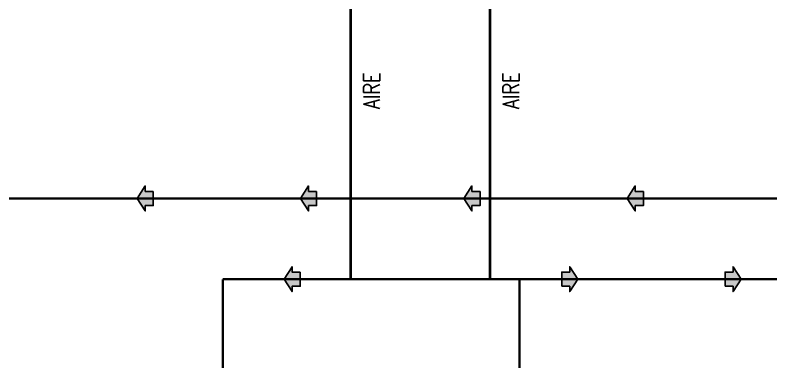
# Model space of a CAD drawing. Header units: millimetres. Extents: x 6561.5 to 6624.8, y 613.4 to 641.4.
# Drawn here: x 6609.441 to 6614.068, y 622.463 to 624.588 of the extents above; entities that cross this region are included whole.
import ezdxf

# ---------------------------------------------------------------- set-up
doc = ezdxf.new("R2010")
doc.units = ezdxf.units.MM
doc.linetypes.add('HIDDEN', pattern=[0.375, 0.25, -0.125])
for name, color, linetype in [('01-Dimensiones', 6, 'Continuous'), ('HATCH', 7, 'Continuous'), ('HATCH AMBIENTE', 70, 'Continuous'), ('INSTALACION HIDROSANITARIA', 2, 'Continuous')]:
    doc.layers.add(name, color=color, linetype=linetype)
doc.layers.add('01-Textos', color=4, linetype='Continuous', lineweight=25)
doc.styles.add('Tex40', font='romans.shx', dxfattribs={"width": 0.8, "height": 0.08})

# ---------------------------------------------------------------- blocks, each defined once
blk = doc.blocks.new('DIRECCION DEL PROCESO')
at = {"layer": 'HATCH', "lineweight": 0}
blk.add_hatch(color=132, dxfattribs=at).paths.add_polyline_path([(0.163, 0.142), (0.163, 0.252), (0, 0), (0.163, -0.252), (0.163, -0.142), (0.326, -0.142), (0.326, 0.142)])
at = {"layer": 'INSTALACION HIDROSANITARIA', "color": 2}
blk.add_lwpolyline([(0.326, 0.142), (0.163, 0.142), (0.163, 0.252), (0, 0), (0.163, -0.252), (0.163, -0.142), (0.326, -0.142)], close=True, dxfattribs=at)
blk = doc.blocks.new('*U385')
at = {"layer": 'HATCH AMBIENTE', "color": 253, "xscale": -0.3035172526489677, "yscale": 0.3035172526489677, "zscale": 0.3035172526489677}
blk.add_blockref('DIRECCION DEL PROCESO', (0.0495, 0), dxfattribs=at)
blk = doc.blocks.new('*U386')
at = {"layer": '01-Dimensiones', "color": 0, "linetype": 'ByBlock', "lineweight": -2, "transparency": 16777216}
blk.add_blockref('*U385', (0, 0), dxfattribs=at)
blk = doc.blocks.new('*U338')
at = {"layer": '01-Dimensiones'}
blk.add_blockref('*U386', (0, 0), dxfattribs=at)
blk = doc.blocks.new('*U339')
at = {"color": 0, "linetype": 'ByBlock', "lineweight": -2, "transparency": 16777216}
for p in [(3, 0), (4, 0), (5, 0), (6, 0)]:
    blk.add_blockref('*U338', p, dxfattribs=at)
blk = doc.blocks.new('*U396')
at = {"layer": 'HATCH AMBIENTE', "color": 253, "xscale": -0.3035172526489677, "yscale": 0.3035172526489677, "zscale": 0.3035172526489677}
blk.add_blockref('DIRECCION DEL PROCESO', (0.0495, 0), dxfattribs=at)
blk = doc.blocks.new('*U397')
at = {"layer": '01-Dimensiones', "color": 0, "linetype": 'ByBlock', "lineweight": -2, "transparency": 16777216}
blk.add_blockref('*U396', (0, 0), dxfattribs=at)
blk = doc.blocks.new('*U328')
at = {"layer": '01-Dimensiones'}
blk.add_blockref('*U397', (0, 0), dxfattribs=at)
blk = doc.blocks.new('*U329')
at = {"color": 0, "linetype": 'ByBlock', "lineweight": -2, "transparency": 16777216}
for p in [(0, 0), (1, 0)]:
    blk.add_blockref('*U328', p, dxfattribs=at)
blk = doc.blocks.new('*U398')
at = {"layer": 'HATCH AMBIENTE', "color": 253, "xscale": -0.3035172526489677, "yscale": 0.3035172526489677, "zscale": 0.3035172526489677}
blk.add_blockref('DIRECCION DEL PROCESO', (0.0495, 0), dxfattribs=at)
blk = doc.blocks.new('*U399')
at = {"layer": '01-Dimensiones', "color": 0, "linetype": 'ByBlock', "lineweight": -2, "transparency": 16777216}
blk.add_blockref('*U398', (0, 0), dxfattribs=at)
blk = doc.blocks.new('*U343')
at = {"layer": '01-Dimensiones'}
blk.add_blockref('*U399', (0, 0), dxfattribs=at)
blk = doc.blocks.new('*U344')
at = {"color": 0, "linetype": 'ByBlock', "lineweight": -2, "transparency": 16777216}
blk.add_blockref('*U343', (0, 0), dxfattribs=at)

msp = doc.modelspace()

# ---------------------------------------------------------------- linework, layer by layer
at = {"color": 6, "linetype": 'HIDDEN', "ltscale": 0.9, "const_width": 0.015}
msp.add_lwpolyline([(6617.6403, 625.2521), (6616.9345, 625.2521), (6616.9345, 623.4642), (6605.6951, 623.4642), (6605.6951, 619.1597)], dxfattribs=at)
at = {"color": 54, "linetype": 'HIDDEN', "ltscale": 0.9, "const_width": 0.015}
for points in [[(6611.4947, 625.2449), (6611.4947, 622.9697), (6617.2668, 622.9697)], [(6612.3479, 625.2449), (6612.3479, 622.9697), (6622.1201, 622.9697)], [(6610.8537, 620.1159), (6610.7123, 620.1159), (6610.7123, 622.9697)], [(6610.7123, 622.9697), (6612.3479, 622.9697)], [(6612.5289, 618.7661), (6612.5289, 622.9697)]]:
    msp.add_lwpolyline(points, dxfattribs=at)

# ---------------------------------------------------------------- block references
at = {"xscale": -1}
for name, p in [('*U339', (6616.2374, 623.4642)), ('*U344', (6611.1369, 622.9697))]:
    msp.add_blockref(name, p, dxfattribs=at)
at = {"xscale": -1, "rotation": 180}
msp.add_blockref('*U329', (6612.8363, 622.9697), dxfattribs=at)

# ---------------------------------------------------------------- next in the draw order: texts
at = {"layer": '01-Textos', "color": 7, "char_height": 0.1, "attachment_point": 8, "rotation": 90, "style": 'Tex40', "bg_fill": 3, "box_fill_scale": 1.2, "bg_fill_color": 256, "bg_fill_transparency": 0}
for insert in [(6611.6729, 624.1244), (6612.5261, 624.1244)]:
    msp.add_mtext('\\pxqc;AIRE', dxfattribs=dict(at, insert=insert))

doc.saveas('drawing.dxf')
